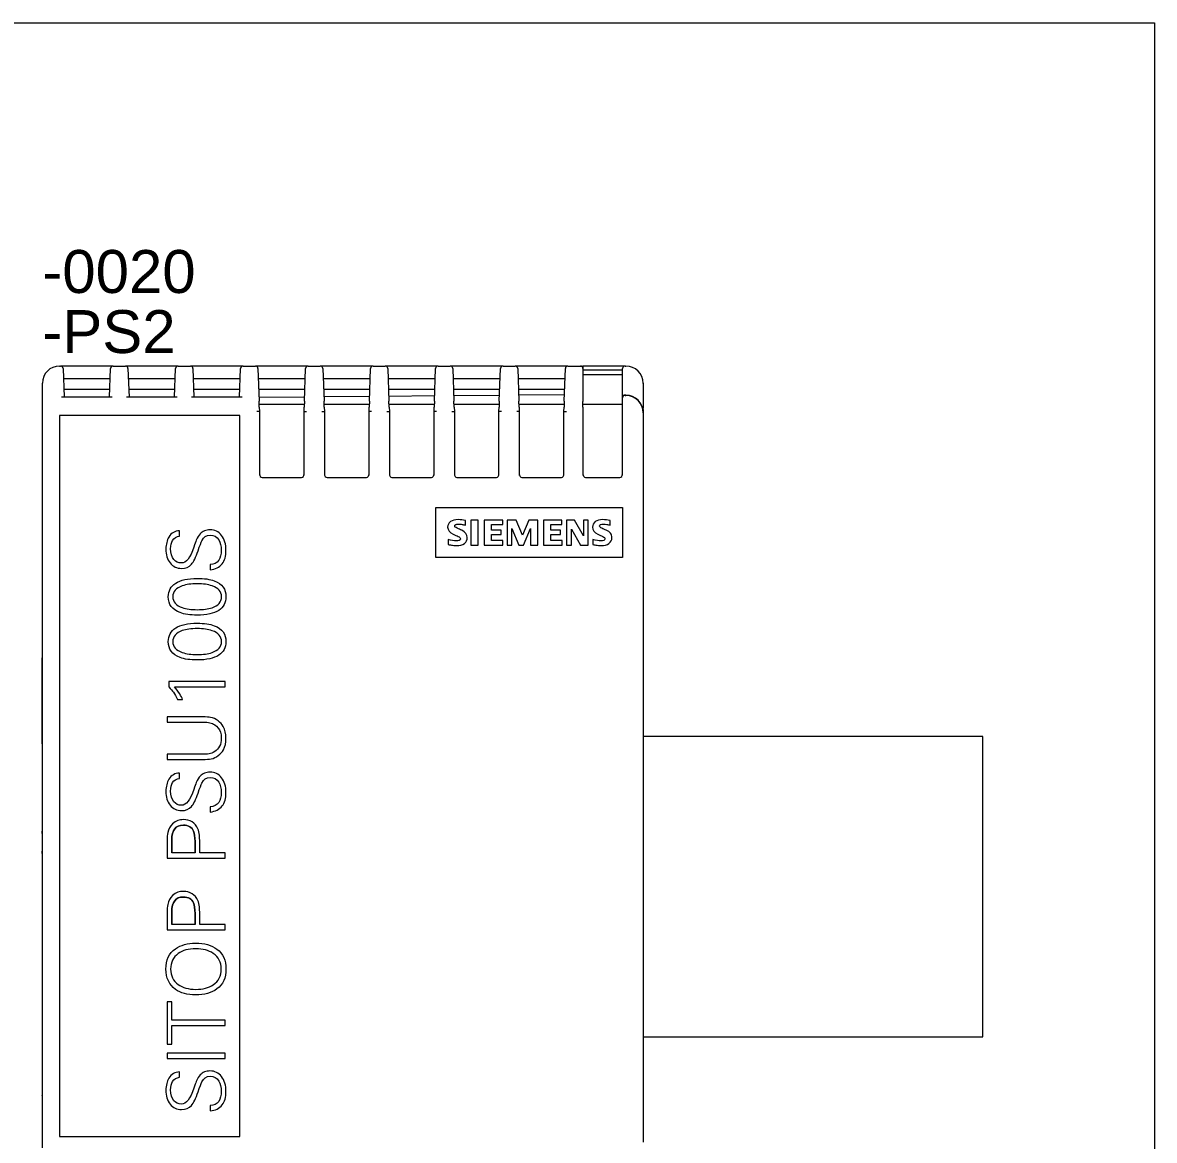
# Model space of a CAD drawing. Header units: millimetres. Extents: x -5035 to 14510, y -7775 to 12.
# Drawn here: x 1437.3 to 1569.2, y -1889.7 to -1759.5 of the extents above; entities that cross this region are included whole.
import ezdxf

# ---------------------------------------------------------------- set-up
doc = ezdxf.new("R2010")
doc.units = ezdxf.units.MM
doc.layers.add('eProC - L2', color=41, linetype='Continuous', lineweight=20)
doc.layers.add('Textos eProC', color=41, linetype='Continuous', lineweight=25)
doc.styles.get("Standard").update_dxf_attribs({"font": 'arial.ttf'})

msp = doc.modelspace()

# ---------------------------------------------------------------- linework, layer by layer
at = {"layer": 'eProC - L2'}
for p, q in [((1569.21, -1759.46), (1569.21, -2759.46)), ((1549.21, -1842.61), (1509.63, -1842.61)), ((1549.21, -1877.61), (1549.21, -1842.61)), ((1509.63, -1877.61), (1549.21, -1877.61))]:
    msp.add_line(p, q, dxfattribs=at)
at = {"layer": 'eProC - L2', "linetype": 'Continuous'}
for p, q in [((1441.63, -1799.46), (1441.74, -1799.46)), ((1447.89, -1799.46), (1441.74, -1799.46)), ((1442.04, -1799.75), (1442.16, -1803.08)), ((1447.47, -1803.08), (1447.59, -1799.75)), ((1447.89, -1799.46), (1449.31, -1799.46)), ((1455.46, -1799.46), (1449.31, -1799.46)), ((1449.61, -1799.75), (1449.73, -1803.08)), ((1455.04, -1803.08), (1455.16, -1799.75)), ((1455.46, -1799.46), (1456.88, -1799.46)), ((1463.03, -1799.46), (1456.88, -1799.46)), ((1457.18, -1799.75), (1457.3, -1803.08)), ((1462.61, -1803.08), (1462.73, -1799.75)), ((1463.03, -1799.46), (1464.45, -1799.46)), ((1470.6, -1799.46), (1464.45, -1799.46)), ((1464.75, -1799.75), (1464.88, -1803.57)), ((1470.17, -1803.57), (1470.3, -1799.75)), ((1470.6, -1799.46), (1472.02, -1799.46)), ((1478.17, -1799.46), (1472.02, -1799.46)), ((1472.32, -1799.75), (1472.45, -1803.57)), ((1477.74, -1803.57), (1477.87, -1799.75)), ((1478.17, -1799.46), (1479.59, -1799.46)), ((1485.74, -1799.46), (1479.59, -1799.46)), ((1479.89, -1799.75), (1480.02, -1803.57)), ((1485.31, -1803.57), (1485.44, -1799.75)), ((1485.74, -1799.46), (1487.16, -1799.46)), ((1493.31, -1799.46), (1487.16, -1799.46)), ((1487.46, -1799.75), (1487.59, -1803.57)), ((1492.88, -1803.57), (1493.01, -1799.75)), ((1493.31, -1799.46), (1494.73, -1799.46)), ((1500.88, -1799.46), (1494.73, -1799.46)), ((1495.03, -1799.75), (1495.16, -1803.57)), ((1500.45, -1803.57), (1500.58, -1799.75)), ((1500.88, -1799.46), (1502.33, -1799.46)), ((1502.33, -1799.46), (1502.63, -1799.46)), ((1502.63, -1799.46), (1502.63, -1799.76)), ((1507.53, -1799.46), (1502.63, -1799.46)), ((1502.63, -1799.76), (1502.63, -1803.58)), ((1507.23, -1799.96), (1502.63, -1799.96)), ((1507.23, -1803.15), (1507.23, -1799.76)), ((1507.53, -1799.46), (1507.63, -1799.46)), ((1439.63, -1805.28), (1439.63, -1801.46)), ((1447.55, -1800.96), (1442.08, -1800.96)), ((1455.12, -1800.96), (1449.65, -1800.96)), ((1462.69, -1800.96), (1457.22, -1800.96)), ((1470.26, -1800.96), (1464.79, -1800.96)), ((1477.83, -1800.96), (1472.36, -1800.96)), ((1485.4, -1800.96), (1479.93, -1800.96)), ((1492.97, -1800.96), (1487.5, -1800.96)), ((1500.54, -1800.96), (1495.07, -1800.96)), ((1502.63, -1800.46), (1507.23, -1800.46)), ((1509.63, -1801.48), (1509.63, -1801.46)), ((1509.63, -1801.46), (1509.63, -1801.48)), ((1442.13, -1802.16), (1447.51, -1802.16)), ((1449.7, -1802.16), (1455.08, -1802.16)), ((1457.27, -1802.16), (1462.65, -1802.16)), ((1464.84, -1802.16), (1470.22, -1802.16)), ((1472.41, -1802.16), (1477.79, -1802.16)), ((1479.98, -1802.16), (1485.36, -1802.16)), ((1487.55, -1802.16), (1492.93, -1802.16)), ((1495.12, -1802.16), (1500.5, -1802.16)), ((1495.14, -1802.83), (1500.47, -1802.78)), ((1509.63, -1801.48), (1509.63, -1804.38)), ((1447.76, -1803.08), (1441.87, -1803.08)), ((1455.33, -1803.08), (1449.44, -1803.08)), ((1462.9, -1803.08), (1457.01, -1803.08)), ((1464.87, -1803.09), (1470.19, -1803.05)), ((1464.91, -1804.25), (1464.88, -1803.57)), ((1470.15, -1803.96), (1464.9, -1803.96)), ((1470.17, -1803.57), (1470.14, -1804.25)), ((1472.44, -1803.03), (1477.76, -1802.98)), ((1472.48, -1804.25), (1472.45, -1803.57)), ((1477.72, -1803.96), (1472.47, -1803.96)), ((1477.74, -1803.57), (1477.71, -1804.25)), ((1480, -1802.96), (1485.33, -1802.91)), ((1480.05, -1804.25), (1480.02, -1803.57)), ((1485.29, -1803.96), (1480.04, -1803.96)), ((1485.31, -1803.57), (1485.28, -1804.25)), ((1487.57, -1802.89), (1492.9, -1802.85)), ((1487.62, -1804.25), (1487.59, -1803.57)), ((1492.86, -1803.96), (1487.61, -1803.96)), ((1492.88, -1803.57), (1492.85, -1804.25)), ((1495.19, -1804.25), (1495.16, -1803.57)), ((1500.43, -1803.96), (1495.18, -1803.96)), ((1500.45, -1803.57), (1500.42, -1804.25)), ((1502.63, -1804.26), (1502.63, -1803.58)), ((1507.23, -1803.96), (1502.63, -1803.96)), ((1507.23, -1803.18), (1507.23, -1803.15)), ((1507.23, -1803.58), (1507.23, -1803.18)), ((1507.23, -1804.26), (1507.23, -1803.58)), ((1507.63, -1802.85), (1507.53, -1802.85)), ((1507.53, -1802.88), (1507.63, -1802.88)), ((1439.63, -1889.89), (1439.63, -1805.28)), ((1441.63, -1805.24), (1441.63, -1889.24)), ((1462.63, -1805.24), (1441.63, -1805.24)), ((1462.63, -1889.24), (1462.63, -1805.24)), ((1464.93, -1804.75), (1464.63, -1804.76)), ((1464.91, -1804.25), (1464.93, -1804.75)), ((1464.93, -1804.75), (1464.93, -1812.23)), ((1470.13, -1804.75), (1470.14, -1804.25)), ((1470.13, -1812.23), (1470.13, -1804.75)), ((1470.13, -1804.75), (1470.43, -1804.76)), ((1472.2, -1804.76), (1472.5, -1804.75)), ((1472.48, -1804.25), (1472.5, -1804.75)), ((1472.5, -1804.75), (1472.5, -1812.23)), ((1477.7, -1804.75), (1477.71, -1804.25)), ((1477.7, -1812.23), (1477.7, -1804.75)), ((1478, -1804.76), (1477.7, -1804.75)), ((1479.77, -1804.76), (1480.07, -1804.75)), ((1480.05, -1804.25), (1480.07, -1804.75)), ((1480.07, -1804.75), (1480.07, -1812.23)), ((1485.27, -1804.75), (1485.28, -1804.25)), ((1485.27, -1812.23), (1485.27, -1804.75)), ((1485.57, -1804.76), (1485.27, -1804.75)), ((1487.34, -1804.76), (1487.64, -1804.75)), ((1487.62, -1804.25), (1487.64, -1804.75)), ((1487.64, -1804.75), (1487.64, -1812.23)), ((1492.84, -1804.75), (1492.85, -1804.25)), ((1492.84, -1812.23), (1492.84, -1804.75)), ((1493.14, -1804.76), (1492.84, -1804.75)), ((1495.21, -1804.75), (1494.91, -1804.76)), ((1495.19, -1804.25), (1495.21, -1804.75)), ((1495.21, -1804.75), (1495.21, -1812.23)), ((1500.41, -1804.75), (1500.42, -1804.25)), ((1500.41, -1812.23), (1500.41, -1804.75)), ((1500.41, -1804.75), (1500.71, -1804.76)), ((1502.63, -1804.26), (1502.63, -1812.23)), ((1507.23, -1812.23), (1507.23, -1804.26)), ((1509.62, -1804.14), (1509.62, -1804.36)), ((1509.62, -1804.36), (1509.63, -1804.61)), ((1509.63, -1804.61), (1509.63, -1804.38)), ((1509.63, -1804.61), (1509.63, -1804.88)), ((1509.63, -1804.88), (1509.63, -1804.9)), ((1509.63, -1804.9), (1509.63, -1805.28)), ((1509.63, -1805.28), (1509.63, -1889.89)), ((1465.23, -1812.46), (1469.83, -1812.46)), ((1472.8, -1812.46), (1477.4, -1812.46)), ((1480.37, -1812.46), (1484.97, -1812.46)), ((1487.94, -1812.46), (1492.54, -1812.46)), ((1495.51, -1812.46), (1500.11, -1812.46)), ((1502.93, -1812.46), (1506.93, -1812.46)), ((1485.47, -1821.76), (1485.47, -1815.96)), ((1485.47, -1815.96), (1507.23, -1815.96)), ((1507.23, -1815.96), (1507.23, -1821.76)), ((1488.92, -1818.01), (1488.92, -1817.45)), ((1489.57, -1817.42), (1489.57, -1820.32)), ((1490.42, -1817.42), (1489.57, -1817.42)), ((1490.42, -1820.32), (1490.42, -1817.42)), ((1491.1, -1817.42), (1491.1, -1820.32)), ((1493.27, -1817.42), (1491.1, -1817.42)), ((1491.96, -1817.93), (1493.27, -1817.93)), ((1491.96, -1818.59), (1491.96, -1817.93)), ((1493.1, -1818.59), (1491.96, -1818.59)), ((1493.1, -1819.08), (1493.1, -1818.59)), ((1493.27, -1817.93), (1493.27, -1817.42)), ((1493.78, -1817.42), (1493.78, -1820.32)), ((1494.83, -1817.42), (1493.78, -1817.42)), ((1494.34, -1818.4), (1495.16, -1820.32)), ((1494.34, -1820.32), (1494.34, -1818.4)), ((1495.58, -1819.18), (1494.83, -1817.42)), ((1496.33, -1817.42), (1495.58, -1819.18)), ((1495.71, -1820.32), (1496.53, -1818.4)), ((1497.38, -1817.42), (1496.33, -1817.42)), ((1496.53, -1818.4), (1496.53, -1820.32)), ((1497.38, -1820.32), (1497.38, -1817.42)), ((1498.03, -1817.42), (1498.03, -1820.32)), ((1500.18, -1817.42), (1498.03, -1817.42)), ((1498.87, -1817.93), (1500.18, -1817.93)), ((1498.87, -1818.59), (1498.87, -1817.93)), ((1500.02, -1818.59), (1498.87, -1818.59)), ((1500.02, -1819.08), (1500.02, -1818.59)), ((1500.18, -1817.93), (1500.18, -1817.42)), ((1500.7, -1817.42), (1500.7, -1820.32)), ((1501.65, -1817.42), (1500.7, -1817.42)), ((1501.29, -1818.47), (1502.34, -1820.32)), ((1501.29, -1820.32), (1501.29, -1818.47)), ((1502.69, -1819.25), (1501.65, -1817.42)), ((1502.69, -1817.42), (1502.69, -1819.25)), ((1503.25, -1817.42), (1502.69, -1817.42)), ((1503.25, -1820.32), (1503.25, -1817.42)), ((1505.79, -1818.01), (1505.79, -1817.45)), ((1455.63, -1819.28), (1455.63, -1818.66)), ((1486.93, -1819.67), (1486.93, -1820.26)), ((1491.96, -1819.08), (1493.1, -1819.08)), ((1491.96, -1819.77), (1491.96, -1819.08)), ((1493.27, -1819.77), (1491.96, -1819.77)), ((1493.27, -1820.32), (1493.27, -1819.77)), ((1498.87, -1819.08), (1500.02, -1819.08)), ((1498.87, -1819.77), (1498.87, -1819.08)), ((1500.22, -1819.77), (1498.87, -1819.77)), ((1500.22, -1820.32), (1500.22, -1819.77)), ((1503.77, -1819.67), (1503.77, -1820.26)), ((1489.57, -1820.32), (1490.42, -1820.32)), ((1491.1, -1820.32), (1493.27, -1820.32)), ((1493.78, -1820.32), (1494.34, -1820.32)), ((1495.16, -1820.32), (1495.71, -1820.32)), ((1496.53, -1820.32), (1497.38, -1820.32)), ((1498.03, -1820.32), (1500.22, -1820.32)), ((1500.7, -1820.32), (1501.29, -1820.32)), ((1502.34, -1820.32), (1503.25, -1820.32)), ((1507.23, -1821.76), (1485.47, -1821.76)), ((1459.18, -1822.58), (1459.18, -1823.2)), ((1439.63, -1824.96), (1439.63, -1824.96)), ((1439.63, -1831.96), (1439.63, -1824.96)), ((1439.62, -1826.77), (1439.62, -1826.83)), ((1439.62, -1826.83), (1439.63, -1826.83)), ((1439.62, -1826.83), (1439.62, -1827.48)), ((1439.62, -1827.48), (1439.63, -1827.48)), ((1439.62, -1827.88), (1439.63, -1827.88)), ((1439.62, -1831.96), (1439.63, -1831.96)), ((1439.62, -1831.96), (1439.62, -1832.46)), ((1439.62, -1832.46), (1439.63, -1832.46)), ((1439.63, -1890.53), (1439.63, -1832.46)), ((1439.62, -1833.46), (1439.63, -1833.46)), ((1439.62, -1843.46), (1439.62, -1833.46)), ((1460.94, -1836.23), (1454.36, -1836.23)), ((1454.36, -1836.23), (1454.36, -1836.82)), ((1455.02, -1836.85), (1460.94, -1836.85)), ((1460.94, -1836.85), (1460.94, -1836.23)), ((1455.37, -1838.32), (1455.98, -1838.32)), ((1454.16, -1840.34), (1454.16, -1840.95)), ((1439.62, -1843.46), (1439.63, -1843.46)), ((1439.62, -1843.46), (1439.62, -1843.95)), ((1439.62, -1843.95), (1439.63, -1843.95)), ((1454.16, -1844.69), (1454.16, -1845.3)), ((1439.62, -1845.38), (1439.63, -1845.38)), ((1439.62, -1845.38), (1439.62, -1845.42)), ((1439.62, -1845.42), (1439.63, -1845.42)), ((1439.62, -1845.42), (1439.62, -1845.44)), ((1439.62, -1845.48), (1439.63, -1845.48)), ((1439.62, -1845.48), (1439.62, -1846.07)), ((1439.62, -1846.07), (1439.63, -1846.07)), ((1439.62, -1846.07), (1439.62, -1846.23)), ((1439.62, -1846.23), (1439.63, -1846.23)), ((1439.62, -1846.23), (1439.62, -1847.31)), ((1439.62, -1847.31), (1439.63, -1847.31)), ((1439.62, -1847.31), (1439.62, -1847.44)), ((1439.62, -1847.44), (1439.63, -1847.44)), ((1439.62, -1847.48), (1439.62, -1847.72)), ((1455.63, -1847.5), (1455.63, -1846.89)), ((1439.62, -1847.72), (1439.62, -1847.82)), ((1439.62, -1847.72), (1439.63, -1847.72)), ((1439.62, -1847.82), (1439.63, -1847.82)), ((1439.62, -1847.87), (1439.63, -1847.87)), ((1439.62, -1847.87), (1439.62, -1847.91)), ((1439.62, -1847.91), (1439.63, -1847.91)), ((1439.62, -1847.91), (1439.62, -1847.93)), ((1439.62, -1847.97), (1439.62, -1849.91)), ((1439.62, -1847.97), (1439.63, -1847.97)), ((1439.62, -1849.91), (1439.63, -1849.91)), ((1439.62, -1849.91), (1439.62, -1849.95)), ((1439.62, -1849.95), (1439.63, -1849.95)), ((1439.62, -1849.98), (1439.62, -1850.22)), ((1439.62, -1850.22), (1439.63, -1850.22)), ((1439.62, -1850.81), (1439.63, -1850.81)), ((1439.62, -1850.81), (1439.62, -1850.85)), ((1439.62, -1850.85), (1439.63, -1850.85)), ((1459.18, -1850.8), (1459.18, -1851.42)), ((1439.62, -1852.08), (1439.63, -1852.08)), ((1439.62, -1852.08), (1439.62, -1852.13)), ((1439.62, -1852.13), (1439.63, -1852.13)), ((1439.62, -1852.46), (1439.63, -1852.46)), ((1439.62, -1853.65), (1439.63, -1853.65)), ((1439.62, -1853.93), (1439.62, -1853.65)), ((1439.62, -1856.25), (1439.62, -1855.98)), ((1439.62, -1856.25), (1439.63, -1856.25)), ((1454.16, -1856.79), (1460.94, -1856.79)), ((1457.42, -1856.19), (1454.71, -1856.19)), ((1460.94, -1856.19), (1457.97, -1856.19)), ((1460.94, -1856.79), (1460.94, -1856.19)), ((1457.42, -1864.54), (1454.71, -1864.54)), ((1460.94, -1864.54), (1457.97, -1864.54)), ((1460.94, -1865.15), (1460.94, -1864.54)), ((1454.16, -1865.15), (1460.94, -1865.15)), ((1439.62, -1867.76), (1439.63, -1867.76)), ((1439.62, -1867.77), (1439.63, -1867.77)), ((1439.62, -1867.77), (1439.62, -1867.78)), ((1439.62, -1867.78), (1439.63, -1867.78)), ((1439.62, -1867.78), (1439.62, -1867.92)), ((1439.62, -1867.92), (1439.63, -1867.92)), ((1439.62, -1867.92), (1439.62, -1869.74)), ((1439.62, -1869.74), (1439.63, -1869.74)), ((1439.62, -1869.76), (1439.63, -1869.76)), ((1439.62, -1870.32), (1439.63, -1870.32)), ((1439.62, -1870.32), (1439.62, -1871.86)), ((1439.62, -1871.86), (1439.62, -1872.05)), ((1439.62, -1871.86), (1439.63, -1871.86)), ((1439.62, -1872.05), (1439.63, -1872.05)), ((1439.62, -1872.05), (1439.62, -1872.33)), ((1439.62, -1872.33), (1439.62, -1872.34)), ((1439.62, -1872.33), (1439.63, -1872.33)), ((1439.62, -1872.34), (1439.63, -1872.34)), ((1454.71, -1873.52), (1454.16, -1873.52)), ((1454.16, -1873.52), (1454.16, -1878.47)), ((1454.71, -1875.69), (1454.71, -1873.52)), ((1460.94, -1875.69), (1454.71, -1875.69)), ((1454.71, -1878.47), (1454.71, -1876.3)), ((1454.71, -1876.3), (1460.94, -1876.3)), ((1460.94, -1876.3), (1460.94, -1875.69)), ((1454.16, -1878.47), (1454.71, -1878.47)), ((1460.94, -1879.51), (1454.16, -1879.51)), ((1454.16, -1879.51), (1454.16, -1880.12)), ((1454.16, -1880.12), (1460.94, -1880.12)), ((1460.94, -1880.12), (1460.94, -1879.51)), ((1455.63, -1882.33), (1455.63, -1881.71)), ((1439.62, -1884.47), (1439.62, -1884.46)), ((1439.63, -1884.46), (1439.62, -1884.46)), ((1439.62, -1884.47), (1439.63, -1884.47)), ((1439.62, -1884.47), (1439.62, -1885.22)), ((1439.62, -1885.22), (1439.63, -1885.22)), ((1439.62, -1885.22), (1439.62, -1886.58)), ((1459.18, -1885.62), (1459.18, -1886.24)), ((1439.62, -1886.58), (1439.63, -1886.58)), ((1439.62, -1886.58), (1439.62, -1887.33)), ((1439.62, -1887.33), (1439.63, -1887.33)), ((1439.62, -1887.33), (1439.62, -1888.69)), ((1439.62, -1888.69), (1439.63, -1888.69)), ((1439.62, -1888.69), (1439.62, -1889.44)), ((1439.62, -1889.46), (1439.62, -1889.44)), ((1439.62, -1889.44), (1439.63, -1889.44)), ((1439.62, -1889.46), (1439.63, -1889.46)), ((1441.63, -1889.24), (1462.63, -1889.24))]:
    msp.add_line(p, q, dxfattribs=at)
at = {"layer": 'eProC - L2'}
msp.add_lwpolyline([(1089.21, -1759.46), (1569.21, -1759.46), (1569.21, -2959.46), (1089.21, -2959.46), (1089.21, -1759.46)], dxfattribs=at)
at = {"layer": 'eProC - L2', "linetype": 'Continuous'}
for centre, radius, start, end in [((1441.63, -1801.46), 2, 90, 180), ((1441.74, -1799.76), 0.3, 2, 90), ((1447.89, -1799.76), 0.3, 90, 178), ((1449.31, -1799.76), 0.3, 2, 90), ((1455.46, -1799.76), 0.3, 90, 178), ((1456.88, -1799.76), 0.3, 2, 90), ((1463.03, -1799.76), 0.3, 90, 178), ((1464.45, -1799.76), 0.3, 2, 90), ((1470.6, -1799.76), 0.3, 90, 178), ((1472.02, -1799.76), 0.3, 2, 90), ((1478.17, -1799.76), 0.3, 90, 178), ((1479.59, -1799.76), 0.3, 2, 90), ((1485.74, -1799.76), 0.3, 90, 178), ((1487.16, -1799.76), 0.3, 2, 90), ((1493.31, -1799.76), 0.3, 90, 178), ((1494.73, -1799.76), 0.3, 2, 90), ((1500.88, -1799.76), 0.3, 90, 178), ((1502.33, -1799.76), 0.3, 0, 90), ((1507.53, -1799.76), 0.3, 90, 180), ((1507.63, -1801.46), 2, 0, 90), ((1507.53, -1803.15), 0.302, 90.3859, 180.3781), ((1507.53, -1803.18), 0.302, 90.3897, 180.3814), ((1507.62, -1804.86), 2.01, 359.6152, 89.6126), ((1507.62, -1804.89), 2.01, 359.6112, 89.6093)]:
    msp.add_arc(centre, radius, start, end, dxfattribs=at)
for centre, start_param, end_param in [((1465.23, -1812.03), 4.712389, 6.283185), ((1469.83, -1812.03), 0, 1.570796), ((1472.8, -1812.03), 4.712389, 6.283185), ((1477.4, -1812.03), 0, 1.570796), ((1480.37, -1812.03), 4.712389, 6.283185), ((1484.97, -1812.03), 0, 1.570796), ((1487.94, -1812.03), 4.712389, 6.283185), ((1492.54, -1812.03), 0, 1.570796), ((1495.51, -1812.03), 4.712389, 6.283185), ((1500.11, -1812.03), 0, 1.570796), ((1502.93, -1812.03), 4.712389, 6.283185), ((1506.93, -1812.03), 0, 1.570796)]:
    msp.add_ellipse(centre, major_axis=(0, -0.424), ratio=0.707107, start_param=start_param, end_param=end_param, dxfattribs=at)
for points, knots in [([(1509.63, -1804.38), (1509.63, -1804.34), (1509.63, -1804.3), (1509.63, -1804.22), (1509.62, -1804.18), (1509.62, -1804.14)], [0, 0, 0, 0, 0.5, 0.5, 1, 1, 1, 1]), ([(1459.18, -1823.2), (1459.81, -1823.14), (1460.28, -1822.9), (1460.59, -1822.5), (1460.89, -1822.12), (1461.03, -1821.61), (1461.03, -1820.22), (1460.86, -1819.64), (1460.52, -1819.2), (1460.18, -1818.76), (1459.72, -1818.54), (1458.95, -1818.54), (1458.74, -1818.59), (1458.53, -1818.67), (1458.32, -1818.75), (1458.15, -1818.86), (1458.02, -1819), (1457.85, -1819.18), (1457.7, -1819.43), (1457.57, -1819.75), (1457.49, -1819.94), (1457.39, -1820.21), (1457.28, -1820.56), (1456.87, -1821.79), (1456.39, -1822.41), (1455.47, -1822.41), (1455.17, -1822.28), (1454.95, -1822), (1454.7, -1821.7), (1454.58, -1821.28), (1454.58, -1820.34), (1454.66, -1820.02), (1454.81, -1819.77), (1454.99, -1819.48), (1455.26, -1819.32), (1455.63, -1819.28)], [0, 0, 0, 0, 0.098154, 0.098154, 0.098154, 0.197902, 0.197902, 0.309947, 0.309947, 0.309947, 0.407496, 0.407496, 0.443883, 0.443883, 0.443883, 0.481339, 0.481339, 0.481339, 0.534524, 0.534524, 0.534524, 0.586046, 0.586046, 0.586046, 0.713625, 0.713625, 0.797992, 0.797992, 0.797992, 0.87809, 0.87809, 0.940014, 0.940014, 0.940014, 1, 1, 1, 1]), ([(1488.92, -1817.45), (1488.66, -1817.39), (1488.38, -1817.36), (1487.71, -1817.36), (1487.41, -1817.43), (1487.19, -1817.59), (1486.97, -1817.75), (1486.86, -1817.96), (1486.86, -1818.58), (1487.08, -1818.85), (1487.51, -1819.06), (1487.71, -1819.15), (1487.91, -1819.23), (1488.1, -1819.32), (1488.26, -1819.39), (1488.34, -1819.46), (1488.34, -1819.76), (1488.16, -1819.84), (1487.82, -1819.84), (1487.6, -1819.84), (1487.3, -1819.78), (1486.93, -1819.67)], [0, 0, 0, 0, 0.129358, 0.129358, 0.28677, 0.28677, 0.28677, 0.421551, 0.421551, 0.586481, 0.586481, 0.586481, 0.690414, 0.690414, 0.690414, 0.756201, 0.756201, 0.854883, 0.854883, 0.854883, 1, 1, 1, 1]), ([(1486.93, -1820.26), (1487.09, -1820.29), (1487.25, -1820.32), (1487.44, -1820.35), (1487.62, -1820.38), (1487.77, -1820.39), (1488.27, -1820.39), (1488.58, -1820.31), (1489.04, -1819.96), (1489.15, -1819.73), (1489.15, -1819.08), (1488.93, -1818.8), (1488.5, -1818.59), (1488.33, -1818.51), (1488.15, -1818.44), (1487.98, -1818.36), (1487.86, -1818.31), (1487.79, -1818.27), (1487.75, -1818.24), (1487.71, -1818.2), (1487.68, -1818.16), (1487.68, -1817.96), (1487.83, -1817.88), (1488.28, -1817.88), (1488.41, -1817.89), (1488.54, -1817.91), (1488.65, -1817.93), (1488.78, -1817.96), (1488.92, -1818.01)], [0, 0, 0, 0, 0.082279, 0.082279, 0.082279, 0.12631, 0.12631, 0.276868, 0.276868, 0.427427, 0.427427, 0.622957, 0.622957, 0.622957, 0.714626, 0.714626, 0.714626, 0.756761, 0.756761, 0.756761, 0.793108, 0.793108, 0.890035, 0.890035, 0.935579, 0.935579, 0.935579, 1, 1, 1, 1]), ([(1505.79, -1817.45), (1505.5, -1817.39), (1505.22, -1817.36), (1504.57, -1817.36), (1504.27, -1817.43), (1504.06, -1817.59), (1503.85, -1817.75), (1503.74, -1817.96), (1503.74, -1818.59), (1503.95, -1818.86), (1504.36, -1819.06), (1504.56, -1819.15), (1504.75, -1819.23), (1504.95, -1819.32)], [0, 0, 0, 0, 0.173823, 0.173823, 0.418115, 0.418115, 0.418115, 0.608841, 0.608841, 0.849758, 0.849758, 0.849758, 1, 1, 1, 1]), ([(1503.77, -1820.26), (1503.91, -1820.29), (1504.08, -1820.32), (1504.28, -1820.35), (1504.48, -1820.38), (1504.63, -1820.39), (1505.13, -1820.39), (1505.43, -1820.31), (1505.66, -1820.14), (1505.89, -1819.97), (1506, -1819.74), (1506, -1819.26), (1505.94, -1819.1), (1505.84, -1818.95), (1505.73, -1818.81), (1505.57, -1818.69), (1505.34, -1818.59), (1505.16, -1818.52), (1504.99, -1818.44), (1504.82, -1818.36), (1504.64, -1818.28), (1504.56, -1818.19), (1504.56, -1817.96), (1504.71, -1817.88), (1505.15, -1817.88), (1505.28, -1817.89), (1505.52, -1817.93), (1505.65, -1817.96), (1505.79, -1818.01)], [0, 0, 0, 0, 0.082762, 0.082762, 0.082762, 0.137011, 0.137011, 0.31332, 0.31332, 0.31332, 0.444134, 0.444134, 0.527528, 0.527528, 0.527528, 0.627517, 0.627517, 0.627517, 0.719305, 0.719305, 0.719305, 0.788653, 0.788653, 0.89961, 0.89961, 0.949805, 0.949805, 1, 1, 1, 1]), ([(1455.63, -1818.66), (1455.08, -1818.66), (1454.66, -1818.9), (1454.37, -1819.39), (1454.15, -1819.77), (1454.03, -1820.23), (1454.03, -1821.44), (1454.19, -1821.99), (1454.84, -1822.83), (1455.29, -1823.04), (1456.34, -1823.04), (1456.74, -1822.88), (1457.01, -1822.56), (1457.25, -1822.28), (1457.52, -1821.76), (1457.78, -1820.98), (1457.98, -1820.4), (1458.13, -1820.01), (1458.22, -1819.82), (1458.43, -1819.38), (1458.75, -1819.16), (1459.61, -1819.16), (1459.94, -1819.35), (1460.18, -1819.72), (1460.38, -1820.04), (1460.48, -1820.44), (1460.48, -1821.41), (1460.38, -1821.8), (1460.18, -1822.09), (1459.96, -1822.41), (1459.63, -1822.58), (1459.18, -1822.58)], [0, 0, 0, 0, 0.091595, 0.091595, 0.091595, 0.174158, 0.174158, 0.272035, 0.272035, 0.369912, 0.369912, 0.453261, 0.453261, 0.453261, 0.559237, 0.559237, 0.559237, 0.63405, 0.63405, 0.63405, 0.707575, 0.707575, 0.780334, 0.780334, 0.780334, 0.854691, 0.854691, 0.929736, 0.929736, 0.929736, 1, 1, 1, 1]), ([(1504.95, -1819.32), (1505.04, -1819.38), (1505.11, -1819.42), (1505.16, -1819.48), (1505.18, -1819.52), (1505.18, -1819.76), (1505.02, -1819.84), (1504.69, -1819.84), (1504.49, -1819.84), (1504.18, -1819.79), (1503.77, -1819.67)], [0, 0, 0, 0, 0.106945, 0.106945, 0.21389, 0.21389, 0.515851, 0.515851, 0.515851, 1, 1, 1, 1]), ([(1461.03, -1826.34), (1461.03, -1825.45), (1460.58, -1824.83), (1459.67, -1824.49), (1459.15, -1824.3), (1458.49, -1824.2), (1456.58, -1824.2), (1455.74, -1824.39), (1454.6, -1825.13), (1454.3, -1825.66), (1454.31, -1826.34), (1454.31, -1827.23), (1454.77, -1827.85), (1455.68, -1828.19), (1456.2, -1828.39), (1456.86, -1828.48), (1458.78, -1828.48), (1459.61, -1828.3), (1460.18, -1827.93), (1460.75, -1827.56), (1461.03, -1827.03), (1461.03, -1826.34)], [0, 0, 0, 0, 0.137592, 0.137592, 0.137592, 0.235458, 0.235458, 0.367739, 0.367739, 0.50002, 0.50002, 0.50002, 0.637615, 0.637615, 0.637615, 0.747074, 0.747074, 0.895025, 0.895025, 0.895025, 1, 1, 1, 1]), ([(1460.51, -1826.34), (1460.51, -1826.95), (1460.14, -1827.37), (1459.41, -1827.62), (1458.96, -1827.78), (1458.37, -1827.85), (1456.99, -1827.85), (1456.41, -1827.77), (1455.93, -1827.61), (1455.2, -1827.36), (1454.83, -1826.94), (1454.83, -1825.74), (1455.2, -1825.33), (1455.93, -1825.07), (1456.39, -1824.91), (1456.97, -1824.83), (1458.37, -1824.83), (1458.95, -1824.91), (1459.42, -1825.08), (1460.14, -1825.33), (1460.51, -1825.75), (1460.51, -1826.34)], [0, 0, 0, 0, 0.126899, 0.126899, 0.126899, 0.251045, 0.251045, 0.373599, 0.373599, 0.373599, 0.499775, 0.499775, 0.626899, 0.626899, 0.626899, 0.752212, 0.752212, 0.874352, 0.874352, 0.874352, 1, 1, 1, 1]), ([(1461.03, -1831.57), (1461.03, -1830.68), (1460.58, -1830.07), (1459.67, -1829.72), (1459.15, -1829.52), (1458.49, -1829.43), (1456.58, -1829.43), (1455.74, -1829.61), (1455.17, -1829.98), (1454.6, -1830.35), (1454.3, -1830.88), (1454.31, -1831.57), (1454.31, -1832.46), (1454.76, -1833.08), (1455.68, -1833.42), (1456.2, -1833.61), (1456.86, -1833.71), (1458.78, -1833.71), (1459.61, -1833.53), (1460.75, -1832.78), (1461.03, -1832.26), (1461.03, -1831.57)], [0, 0, 0, 0, 0.137481, 0.137481, 0.137481, 0.246831, 0.246831, 0.394634, 0.394634, 0.394634, 0.499937, 0.499937, 0.499937, 0.637642, 0.637642, 0.637642, 0.735489, 0.735489, 0.867745, 0.867745, 1, 1, 1, 1]), ([(1460.51, -1831.57), (1460.51, -1832.17), (1460.14, -1832.59), (1459.41, -1832.84), (1458.96, -1833), (1458.37, -1833.08), (1456.99, -1833.08), (1456.41, -1833), (1455.93, -1832.83), (1455.2, -1832.58), (1454.83, -1832.16), (1454.83, -1830.97), (1455.2, -1830.54), (1455.93, -1830.29), (1456.39, -1830.13), (1456.97, -1830.05), (1458.37, -1830.05), (1458.95, -1830.14), (1459.42, -1830.3), (1460.14, -1830.55), (1460.51, -1830.97), (1460.51, -1831.57)], [0, 0, 0, 0, 0.126591, 0.126591, 0.126591, 0.250759, 0.250759, 0.373335, 0.373335, 0.373335, 0.499105, 0.499105, 0.626767, 0.626767, 0.626767, 0.752041, 0.752041, 0.874144, 0.874144, 0.874144, 1, 1, 1, 1]), ([(1454.36, -1836.82), (1454.61, -1837.1), (1454.8, -1837.32), (1454.9, -1837.46), (1455.07, -1837.7), (1455.23, -1837.99), (1455.37, -1838.32)], [0, 0, 0, 0, 0.457812, 0.457812, 0.457812, 1, 1, 1, 1]), ([(1455.98, -1838.32), (1455.89, -1838.11), (1455.78, -1837.89), (1455.65, -1837.67), (1455.46, -1837.36), (1455.25, -1837.08), (1455.02, -1836.85)], [0, 0, 0, 0, 0.414276, 0.414276, 0.414276, 1, 1, 1, 1]), ([(1454.16, -1845.3), (1455.54, -1845.3), (1456.93, -1845.3), (1458.31, -1845.3), (1458.71, -1845.3), (1459.04, -1845.27), (1459.32, -1845.22), (1459.59, -1845.17), (1459.86, -1845.04), (1460.12, -1844.84), (1460.38, -1844.65), (1460.58, -1844.42), (1460.72, -1844.17), (1460.93, -1843.81), (1461.03, -1843.36), (1461.03, -1842.28), (1460.92, -1841.83), (1460.71, -1841.46), (1460.57, -1841.21), (1460.37, -1840.99), (1460.1, -1840.79), (1459.84, -1840.59), (1459.56, -1840.45), (1459.24, -1840.4), (1459.04, -1840.36), (1458.73, -1840.34), (1458.31, -1840.34), (1456.93, -1840.34), (1455.54, -1840.34), (1454.16, -1840.34)], [0, 0, 0, 0, 0.248118, 0.248118, 0.248118, 0.308494, 0.308494, 0.308494, 0.361761, 0.361761, 0.361761, 0.416037, 0.416037, 0.416037, 0.500594, 0.500594, 0.584453, 0.584453, 0.584453, 0.639102, 0.639102, 0.639102, 0.696173, 0.696173, 0.696173, 0.75188, 0.75188, 0.75188, 1, 1, 1, 1]), ([(1454.16, -1840.95), (1455.54, -1840.95), (1456.92, -1840.95), (1458.3, -1840.95), (1458.67, -1840.95), (1458.96, -1840.97), (1459.16, -1841.02), (1459.36, -1841.07), (1459.54, -1841.15), (1459.71, -1841.26), (1460.04, -1841.47), (1460.27, -1841.76), (1460.38, -1842.12), (1460.45, -1842.32), (1460.48, -1842.56), (1460.48, -1843.17), (1460.42, -1843.48), (1460.28, -1843.75), (1460.15, -1844.01), (1459.95, -1844.22), (1459.71, -1844.38), (1459.5, -1844.52), (1459.29, -1844.61), (1459.06, -1844.64), (1458.83, -1844.68), (1458.58, -1844.69), (1458.3, -1844.69), (1456.92, -1844.69), (1455.54, -1844.69), (1454.16, -1844.69)], [0, 0, 0, 0, 0.278805, 0.278805, 0.278805, 0.336898, 0.336898, 0.336898, 0.377093, 0.377093, 0.377093, 0.452042, 0.452042, 0.452042, 0.499557, 0.499557, 0.564275, 0.564275, 0.564275, 0.622841, 0.622841, 0.622841, 0.669912, 0.669912, 0.669912, 0.721199, 0.721199, 0.721199, 1, 1, 1, 1]), ([(1455.63, -1846.89), (1455.08, -1846.89), (1454.66, -1847.13), (1454.37, -1847.61), (1454.15, -1847.99), (1454.03, -1848.46), (1454.03, -1849.67), (1454.19, -1850.21), (1454.84, -1851.05), (1455.29, -1851.26), (1456.34, -1851.26), (1456.74, -1851.1), (1457.01, -1850.78), (1457.25, -1850.5), (1457.52, -1849.99), (1457.78, -1849.21), (1457.98, -1848.62), (1458.13, -1848.23), (1458.22, -1848.05), (1458.43, -1847.61), (1458.75, -1847.39), (1459.61, -1847.39), (1459.94, -1847.57), (1460.18, -1847.94), (1460.38, -1848.26), (1460.48, -1848.66), (1460.48, -1849.63), (1460.38, -1850.02), (1460.18, -1850.31), (1459.96, -1850.64), (1459.63, -1850.8), (1459.18, -1850.8)], [0, 0, 0, 0, 0.091595, 0.091595, 0.091595, 0.174158, 0.174158, 0.272035, 0.272035, 0.369912, 0.369912, 0.453261, 0.453261, 0.453261, 0.559237, 0.559237, 0.559237, 0.63405, 0.63405, 0.63405, 0.707575, 0.707575, 0.780334, 0.780334, 0.780334, 0.854691, 0.854691, 0.929736, 0.929736, 0.929736, 1, 1, 1, 1]), ([(1459.18, -1851.42), (1459.81, -1851.36), (1460.28, -1851.12), (1460.59, -1850.72), (1460.89, -1850.35), (1461.03, -1849.83), (1461.03, -1848.45), (1460.86, -1847.86), (1460.52, -1847.42), (1460.18, -1846.99), (1459.72, -1846.77), (1458.95, -1846.77), (1458.74, -1846.81), (1458.53, -1846.89), (1458.32, -1846.97), (1458.15, -1847.09), (1458.02, -1847.23), (1457.85, -1847.4), (1457.7, -1847.65), (1457.57, -1847.98), (1457.49, -1848.17), (1457.39, -1848.43), (1457.28, -1848.78), (1456.87, -1850.02), (1456.39, -1850.64), (1455.47, -1850.64), (1455.17, -1850.5), (1454.95, -1850.23), (1454.7, -1849.92), (1454.58, -1849.51), (1454.58, -1848.56), (1454.66, -1848.24), (1454.81, -1848), (1454.99, -1847.71), (1455.26, -1847.54), (1455.63, -1847.5)], [0, 0, 0, 0, 0.098154, 0.098154, 0.098154, 0.197902, 0.197902, 0.309947, 0.309947, 0.309947, 0.407496, 0.407496, 0.443883, 0.443883, 0.443883, 0.481339, 0.481339, 0.481339, 0.534524, 0.534524, 0.534524, 0.586046, 0.586046, 0.586046, 0.713625, 0.713625, 0.797992, 0.797992, 0.797992, 0.87809, 0.87809, 0.940014, 0.940014, 0.940014, 1, 1, 1, 1]), ([(1457.97, -1856.19), (1457.97, -1855.75), (1457.97, -1855.32), (1457.97, -1854.89), (1457.97, -1854.63), (1457.96, -1854.38), (1457.9, -1853.83), (1457.84, -1853.59), (1457.75, -1853.37), (1457.61, -1853.03), (1457.39, -1852.77), (1457.08, -1852.58), (1456.78, -1852.4), (1456.44, -1852.31), (1455.83, -1852.31), (1455.62, -1852.35), (1455.43, -1852.41), (1455.19, -1852.49), (1454.97, -1852.62), (1454.79, -1852.8), (1454.51, -1853.08), (1454.32, -1853.41), (1454.24, -1853.82), (1454.19, -1854.04), (1454.16, -1854.4), (1454.16, -1854.89), (1454.16, -1855.52), (1454.16, -1856.16), (1454.16, -1856.79)], [0, 0, 0, 0, 0.123299, 0.123299, 0.123299, 0.196596, 0.196596, 0.269892, 0.269892, 0.269892, 0.370602, 0.370602, 0.370602, 0.469814, 0.469814, 0.533166, 0.533166, 0.533166, 0.605198, 0.605198, 0.605198, 0.716811, 0.716811, 0.716811, 0.819281, 0.819281, 0.819281, 1, 1, 1, 1]), ([(1454.71, -1856.19), (1454.71, -1855.69), (1454.71, -1855.19), (1454.71, -1854.7), (1454.71, -1854.11), (1454.82, -1853.67), (1455.05, -1853.39), (1455.27, -1853.11), (1455.61, -1852.96), (1456.66, -1852.96), (1457.06, -1853.19), (1457.25, -1853.65), (1457.36, -1853.91), (1457.42, -1854.31), (1457.42, -1854.87), (1457.42, -1855.31), (1457.42, -1855.75), (1457.42, -1856.19)], [0, 0, 0, 0, 0.185431, 0.185431, 0.185431, 0.357135, 0.357135, 0.357135, 0.498692, 0.498692, 0.681884, 0.681884, 0.681884, 0.835695, 0.835695, 0.835695, 1, 1, 1, 1]), ([(1457.42, -1856.19), (1457.42, -1855.75), (1457.42, -1855.31), (1457.42, -1854.87), (1457.42, -1854.31), (1457.36, -1853.91), (1457.25, -1853.65), (1457.06, -1853.19), (1456.66, -1852.96), (1455.61, -1852.96), (1455.27, -1853.11), (1455.05, -1853.39), (1454.82, -1853.67), (1454.71, -1854.11), (1454.71, -1854.7), (1454.71, -1855.19), (1454.71, -1855.69), (1454.71, -1856.19)], [0, 0, 0, 0, 0.164305, 0.164305, 0.164305, 0.318116, 0.318116, 0.318116, 0.501308, 0.501308, 0.642865, 0.642865, 0.642865, 0.814569, 0.814569, 0.814569, 1, 1, 1, 1]), ([(1457.97, -1864.54), (1457.97, -1864.11), (1457.97, -1863.68), (1457.97, -1863.25), (1457.97, -1863), (1457.96, -1862.73), (1457.93, -1862.47), (1457.9, -1862.19), (1457.84, -1861.95), (1457.75, -1861.74), (1457.61, -1861.39), (1457.38, -1861.13), (1457.08, -1860.95), (1456.78, -1860.76), (1456.44, -1860.67), (1455.83, -1860.67), (1455.62, -1860.7), (1455.19, -1860.85), (1454.98, -1860.98), (1454.79, -1861.16), (1454.51, -1861.44), (1454.32, -1861.78), (1454.24, -1862.18), (1454.19, -1862.4), (1454.16, -1862.76), (1454.16, -1863.25), (1454.16, -1863.89), (1454.16, -1864.52), (1454.16, -1865.15)], [0, 0, 0, 0, 0.123348, 0.123348, 0.123348, 0.197891, 0.197891, 0.197891, 0.269539, 0.269539, 0.269539, 0.370219, 0.370219, 0.370219, 0.465705, 0.465705, 0.526678, 0.526678, 0.605072, 0.605072, 0.605072, 0.716727, 0.716727, 0.716727, 0.81923, 0.81923, 0.81923, 1, 1, 1, 1]), ([(1454.71, -1864.54), (1454.71, -1864.05), (1454.71, -1863.55), (1454.71, -1863.06), (1454.71, -1862.47), (1454.82, -1862.03), (1455.05, -1861.75), (1455.27, -1861.47), (1455.61, -1861.33), (1456.66, -1861.33), (1457.05, -1861.55), (1457.25, -1862.01), (1457.36, -1862.27), (1457.42, -1862.68), (1457.42, -1863.23), (1457.42, -1863.67), (1457.42, -1864.1), (1457.42, -1864.54)], [0, 0, 0, 0, 0.185083, 0.185083, 0.185083, 0.356982, 0.356982, 0.356982, 0.498685, 0.498685, 0.682066, 0.682066, 0.682066, 0.835508, 0.835508, 0.835508, 1, 1, 1, 1]), ([(1457.42, -1864.54), (1457.42, -1864.1), (1457.42, -1863.67), (1457.42, -1863.23), (1457.42, -1862.68), (1457.36, -1862.27), (1457.25, -1862.01), (1457.05, -1861.55), (1456.66, -1861.33), (1455.61, -1861.33), (1455.27, -1861.47), (1455.05, -1861.75), (1454.82, -1862.03), (1454.71, -1862.47), (1454.71, -1863.06), (1454.71, -1863.55), (1454.71, -1864.05), (1454.71, -1864.54)], [0, 0, 0, 0, 0.164492, 0.164492, 0.164492, 0.317934, 0.317934, 0.317934, 0.501315, 0.501315, 0.643018, 0.643018, 0.643018, 0.814917, 0.814917, 0.814917, 1, 1, 1, 1]), ([(1461.03, -1869.72), (1461.03, -1868.69), (1460.67, -1867.91), (1459.97, -1867.39), (1459.35, -1866.93), (1458.52, -1866.7), (1456.54, -1866.7), (1455.76, -1866.91), (1455.14, -1867.36), (1454.4, -1867.88), (1454.03, -1868.67), (1454.03, -1870.77), (1454.41, -1871.56), (1455.15, -1872.09), (1455.75, -1872.52), (1456.53, -1872.73), (1458.51, -1872.73), (1459.34, -1872.5), (1459.97, -1872.04), (1460.68, -1871.51), (1461.03, -1870.74), (1461.03, -1869.72)], [0, 0, 0, 0, 0.12719, 0.12719, 0.12719, 0.25514, 0.25514, 0.37046, 0.37046, 0.37046, 0.499789, 0.499789, 0.630224, 0.630224, 0.630224, 0.746395, 0.746395, 0.872978, 0.872978, 0.872978, 1, 1, 1, 1]), ([(1460.48, -1869.72), (1460.48, -1870.52), (1460.17, -1871.13), (1459.55, -1871.54), (1459.01, -1871.9), (1458.33, -1872.08), (1456.66, -1872.08), (1455.98, -1871.89), (1455.45, -1871.51), (1454.87, -1871.09), (1454.58, -1870.49), (1454.58, -1868.94), (1454.88, -1868.34), (1455.45, -1867.92), (1455.97, -1867.54), (1456.65, -1867.35), (1458.34, -1867.35), (1459.02, -1867.53), (1459.55, -1867.89), (1460.17, -1868.31), (1460.48, -1868.92), (1460.48, -1869.72)], [0, 0, 0, 0, 0.125767, 0.125767, 0.125767, 0.250767, 0.250767, 0.378469, 0.378469, 0.378469, 0.499706, 0.499706, 0.621643, 0.621643, 0.621643, 0.748989, 0.748989, 0.874324, 0.874324, 0.874324, 1, 1, 1, 1]), ([(1455.63, -1881.71), (1455.08, -1881.71), (1454.66, -1881.95), (1454.37, -1882.43), (1454.15, -1882.81), (1454.03, -1883.28), (1454.03, -1884.49), (1454.19, -1885.03), (1454.84, -1885.87), (1455.29, -1886.08), (1456.34, -1886.08), (1456.74, -1885.92), (1457.01, -1885.6), (1457.25, -1885.33), (1457.52, -1884.81), (1457.78, -1884.03), (1457.98, -1883.44), (1458.13, -1883.06), (1458.22, -1882.87), (1458.43, -1882.43), (1458.75, -1882.21), (1459.61, -1882.21), (1459.94, -1882.39), (1460.18, -1882.76), (1460.38, -1883.08), (1460.48, -1883.48), (1460.48, -1884.45), (1460.38, -1884.84), (1460.18, -1885.13), (1459.96, -1885.46), (1459.63, -1885.62), (1459.18, -1885.62)], [0, 0, 0, 0, 0.091595, 0.091595, 0.091595, 0.174158, 0.174158, 0.272035, 0.272035, 0.369912, 0.369912, 0.453261, 0.453261, 0.453261, 0.559237, 0.559237, 0.559237, 0.63405, 0.63405, 0.63405, 0.707575, 0.707575, 0.780334, 0.780334, 0.780334, 0.854691, 0.854691, 0.929736, 0.929736, 0.929736, 1, 1, 1, 1]), ([(1459.18, -1886.24), (1459.81, -1886.18), (1460.28, -1885.95), (1460.59, -1885.54), (1460.89, -1885.17), (1461.03, -1884.65), (1461.03, -1883.27), (1460.86, -1882.68), (1460.52, -1882.25), (1460.18, -1881.81), (1459.72, -1881.59), (1458.95, -1881.59), (1458.74, -1881.63), (1458.53, -1881.71), (1458.32, -1881.79), (1458.15, -1881.91), (1458.02, -1882.05), (1457.85, -1882.22), (1457.7, -1882.47), (1457.57, -1882.8), (1457.49, -1882.99), (1457.39, -1883.25), (1457.28, -1883.6), (1456.87, -1884.84), (1456.39, -1885.46), (1455.47, -1885.46), (1455.17, -1885.32), (1454.95, -1885.05), (1454.7, -1884.74), (1454.58, -1884.33), (1454.58, -1883.39), (1454.66, -1883.06), (1454.81, -1882.82), (1454.99, -1882.53), (1455.26, -1882.37), (1455.63, -1882.33)], [0, 0, 0, 0, 0.098154, 0.098154, 0.098154, 0.197902, 0.197902, 0.309947, 0.309947, 0.309947, 0.407496, 0.407496, 0.443883, 0.443883, 0.443883, 0.481339, 0.481339, 0.481339, 0.534524, 0.534524, 0.534524, 0.586046, 0.586046, 0.586046, 0.713625, 0.713625, 0.797992, 0.797992, 0.797992, 0.87809, 0.87809, 0.940014, 0.940014, 0.940014, 1, 1, 1, 1])]:
    msp.add_open_spline(points, degree=3, knots=knots, dxfattribs=at)

# ---------------------------------------------------------------- texts
at = {"layer": 'Textos eProC', "char_height": 5, "attachment_point": 7}
for s, insert in [('-0020', (1439.63, -1791.02)), ('-PS2', (1439.63, -1798.02))]:
    msp.add_mtext_dynamic_manual_height_columns(s, width=18.3122, gutter_width=12.5, heights=[0], dxfattribs=dict(at, insert=insert))

doc.saveas('drawing.dxf')
